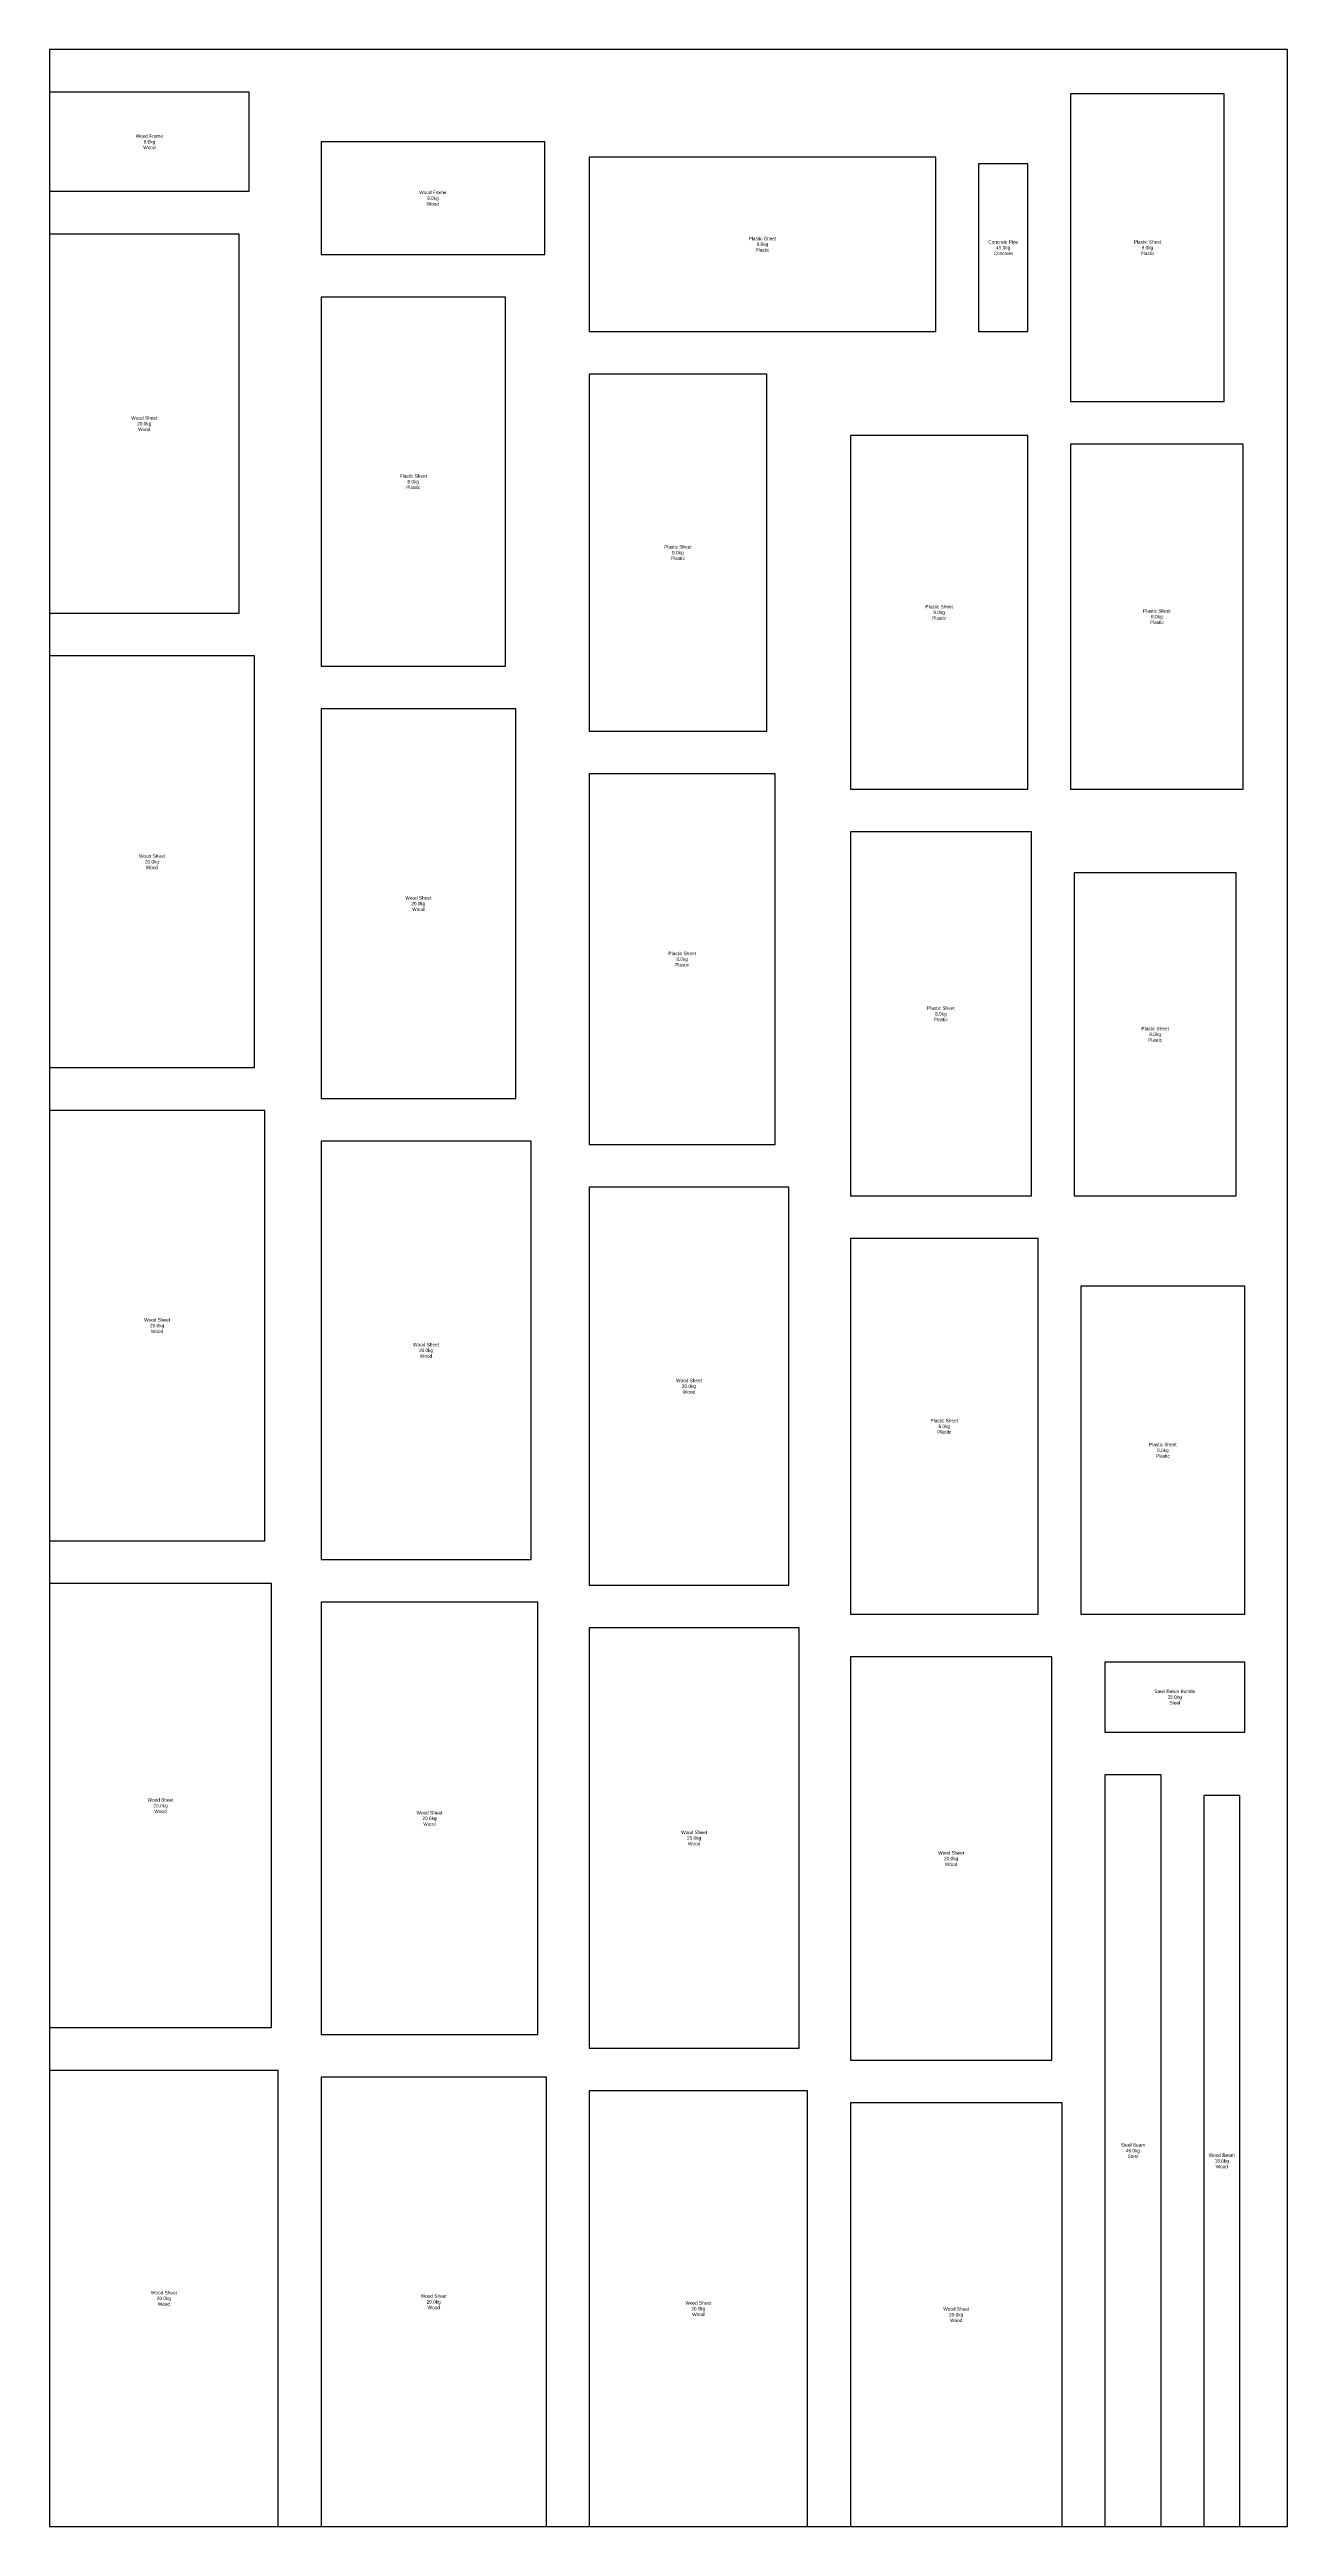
# Model space of a CAD drawing. Header units: metres. Extents: x 0 to 725, y 0 to 5950.
# Drawn here: x 0 to 725, y 0 to 1450 of the extents above; entities that cross this region are included whole.
import ezdxf

# ---------------------------------------------------------------- set-up
doc = ezdxf.new("R2010")
doc.units = ezdxf.units.M

msp = doc.modelspace()

# ---------------------------------------------------------------- linework, layer by layer
for points in [[(0, 0), (725, 0), (725, 1450), (0, 1450), (0, 0)], [(0, 1367), (117, 1367), (117, 1425), (0, 1425), (0, 1367)], [(598, 1244), (688, 1244), (688, 1424), (598, 1424), (598, 1244)], [(159, 1330), (290, 1330), (290, 1396), (159, 1396), (159, 1330)], [(316, 1285), (519, 1285), (519, 1387), (316, 1387), (316, 1285)], [(544, 1285), (573, 1285), (573, 1383), (544, 1383), (544, 1285)], [(0, 1120), (111, 1120), (111, 1342), (0, 1342), (0, 1120)], [(159, 1089), (267, 1089), (267, 1305), (159, 1305), (159, 1089)], [(316, 1051), (420, 1051), (420, 1260), (316, 1260), (316, 1051)], [(469, 1017), (573, 1017), (573, 1224), (469, 1224), (469, 1017)], [(598, 1017), (699, 1017), (699, 1219), (598, 1219), (598, 1017)], [(0, 854), (120, 854), (120, 1095), (0, 1095), (0, 854)], [(159, 836), (273, 836), (273, 1064), (159, 1064), (159, 836)], [(316, 809), (425, 809), (425, 1026), (316, 1026), (316, 809)], [(469, 779), (575, 779), (575, 992), (469, 992), (469, 779)], [(600, 779), (695, 779), (695, 968), (600, 968), (600, 779)], [(0, 577), (126, 577), (126, 829), (0, 829), (0, 577)], [(159, 566), (282, 566), (282, 811), (159, 811), (159, 566)], [(316, 551), (433, 551), (433, 784), (316, 784), (316, 551)], [(469, 534), (579, 534), (579, 754), (469, 754), (469, 534)], [(604, 534), (700, 534), (700, 726), (604, 726), (604, 534)], [(0, 292), (130, 292), (130, 552), (0, 552), (0, 292)], [(159, 288), (286, 288), (286, 541), (159, 541), (159, 288)], [(316, 280), (439, 280), (439, 526), (316, 526), (316, 280)], [(469, 273), (587, 273), (587, 509), (469, 509), (469, 273)], [(618, 465), (700, 465), (700, 506), (618, 506), (618, 465)], [(618, 0), (651, 0), (651, 440), (618, 440), (618, 0)], [(676, 0), (697, 0), (697, 428), (676, 428), (676, 0)], [(0, 0), (134, 0), (134, 267), (0, 267), (0, 0)], [(159, 0), (291, 0), (291, 263), (159, 263), (159, 0)], [(316, 0), (444, 0), (444, 255), (316, 255), (316, 0)], [(469, 0), (593, 0), (593, 248), (469, 248), (469, 0)]]:
    msp.add_lwpolyline(points, close=True)

# ---------------------------------------------------------------- texts
at = {"char_height": 2, "attachment_point": 5}
for s, insert in [('Wood Frame\\P8.0kg\\PWood', (58.5, 1396)), ('Wood Frame\\P8.0kg\\PWood', (224.5, 1363)), ('Plastic Sheet\\P8.0kg\\PPlastic', (417.5, 1336)), ('Concrete Pipe\\P45.0kg\\PConcrete', (558.5, 1334)), ('Plastic Sheet\\P8.0kg\\PPlastic', (643, 1334)), ('Wood Sheet\\P20.0kg\\PWood', (55.5, 1231)), ('Plastic Sheet\\P8.0kg\\PPlastic', (213, 1197)), ('Plastic Sheet\\P8.0kg\\PPlastic', (368, 1155.5)), ('Plastic Sheet\\P8.0kg\\PPlastic', (521, 1120.5)), ('Plastic Sheet\\P8.0kg\\PPlastic', (648.5, 1118)), ('Wood Sheet\\P20.0kg\\PWood', (60, 974.5)), ('Wood Sheet\\P20.0kg\\PWood', (216, 950)), ('Plastic Sheet\\P8.0kg\\PPlastic', (370.5, 917.5)), ('Plastic Sheet\\P8.0kg\\PPlastic', (522, 885.5)), ('Plastic Sheet\\P8.0kg\\PPlastic', (647.5, 873.5)), ('Wood Sheet\\P20.0kg\\PWood', (63, 703)), ('Wood Sheet\\P20.0kg\\PWood', (220.5, 688.5)), ('Wood Sheet\\P20.0kg\\PWood', (374.5, 667.5)), ('Plastic Sheet\\P8.0kg\\PPlastic', (524, 644)), ('Plastic Sheet\\P8.0kg\\PPlastic', (652, 630)), ('Steel Rebar Bundle\\P35.0kg\\PSteel', (659, 485.5)), ('Wood Sheet\\P20.0kg\\PWood', (65, 422)), ('Wood Sheet\\P20.0kg\\PWood', (222.5, 414.5)), ('Wood Sheet\\P20.0kg\\PWood', (377.5, 403)), ('Wood Sheet\\P20.0kg\\PWood', (528, 391)), ('Steel Beam\\P45.0kg\\PSteel', (634.5, 220)), ('Wood Beam\\P18.0kg\\PWood', (686.5, 214)), ('Wood Sheet\\P20.0kg\\PWood', (67, 133.5)), ('Wood Sheet\\P20.0kg\\PWood', (225, 131.5)), ('Wood Sheet\\P20.0kg\\PWood', (380, 127.5)), ('Wood Sheet\\P20.0kg\\PWood', (531, 124))]:
    msp.add_mtext(s, dxfattribs=dict(at, insert=insert))

doc.saveas('drawing.dxf')
